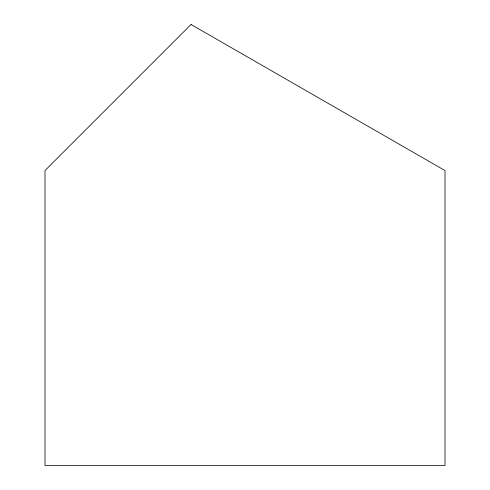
<?xml version="1.0" encoding="UTF-8"?>
<svg xmlns="http://www.w3.org/2000/svg" width="490" height="490" viewBox="0 0 490 490"><rect width="100%" height="100%" fill="white"/><g stroke="black" fill="none" stroke-linecap="round" stroke-linejoin="round"><path stroke-width="0.73" d="M191.051 24.5L45 170.551L45 465.5L445 465.5L445 170.551L191.051 24.5"/></g></svg>
